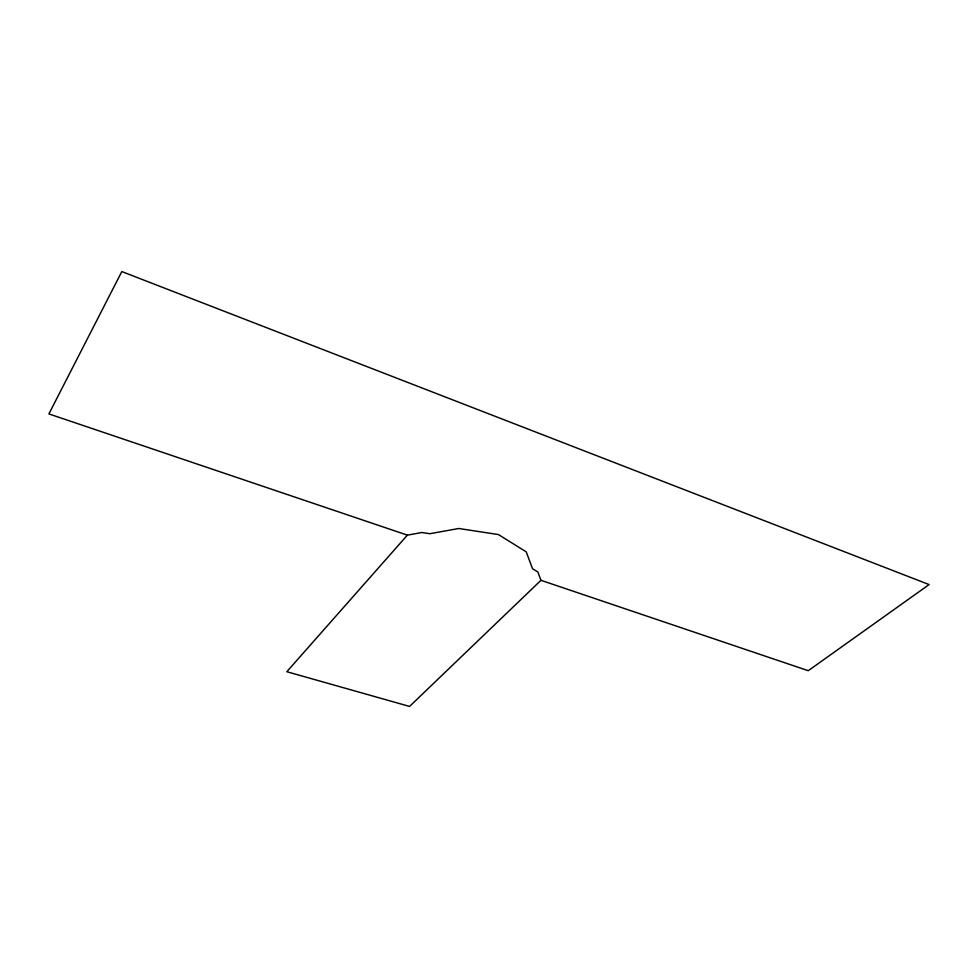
<?xml version="1.0" encoding="UTF-8"?>
<svg xmlns="http://www.w3.org/2000/svg" width="978" height="978" viewBox="0 0 978 978"><rect width="100%" height="100%" fill="white"/><g stroke="black" fill="none" stroke-linecap="round" stroke-linejoin="round"><path stroke-width="1.47" d="M407.374 535.137L286.823 671.715L409.574 706.434L540.956 580.309L808.256 670.7L929.1 584.575L121.822 271.566L48.9 413.914L407.374 535.137L421.86 532.509L429.843 533.719L458.78 528.499L498.413 534.563L526.225 551.849L532.545 568.756L537.9 572.044L540.956 580.309"/></g></svg>
